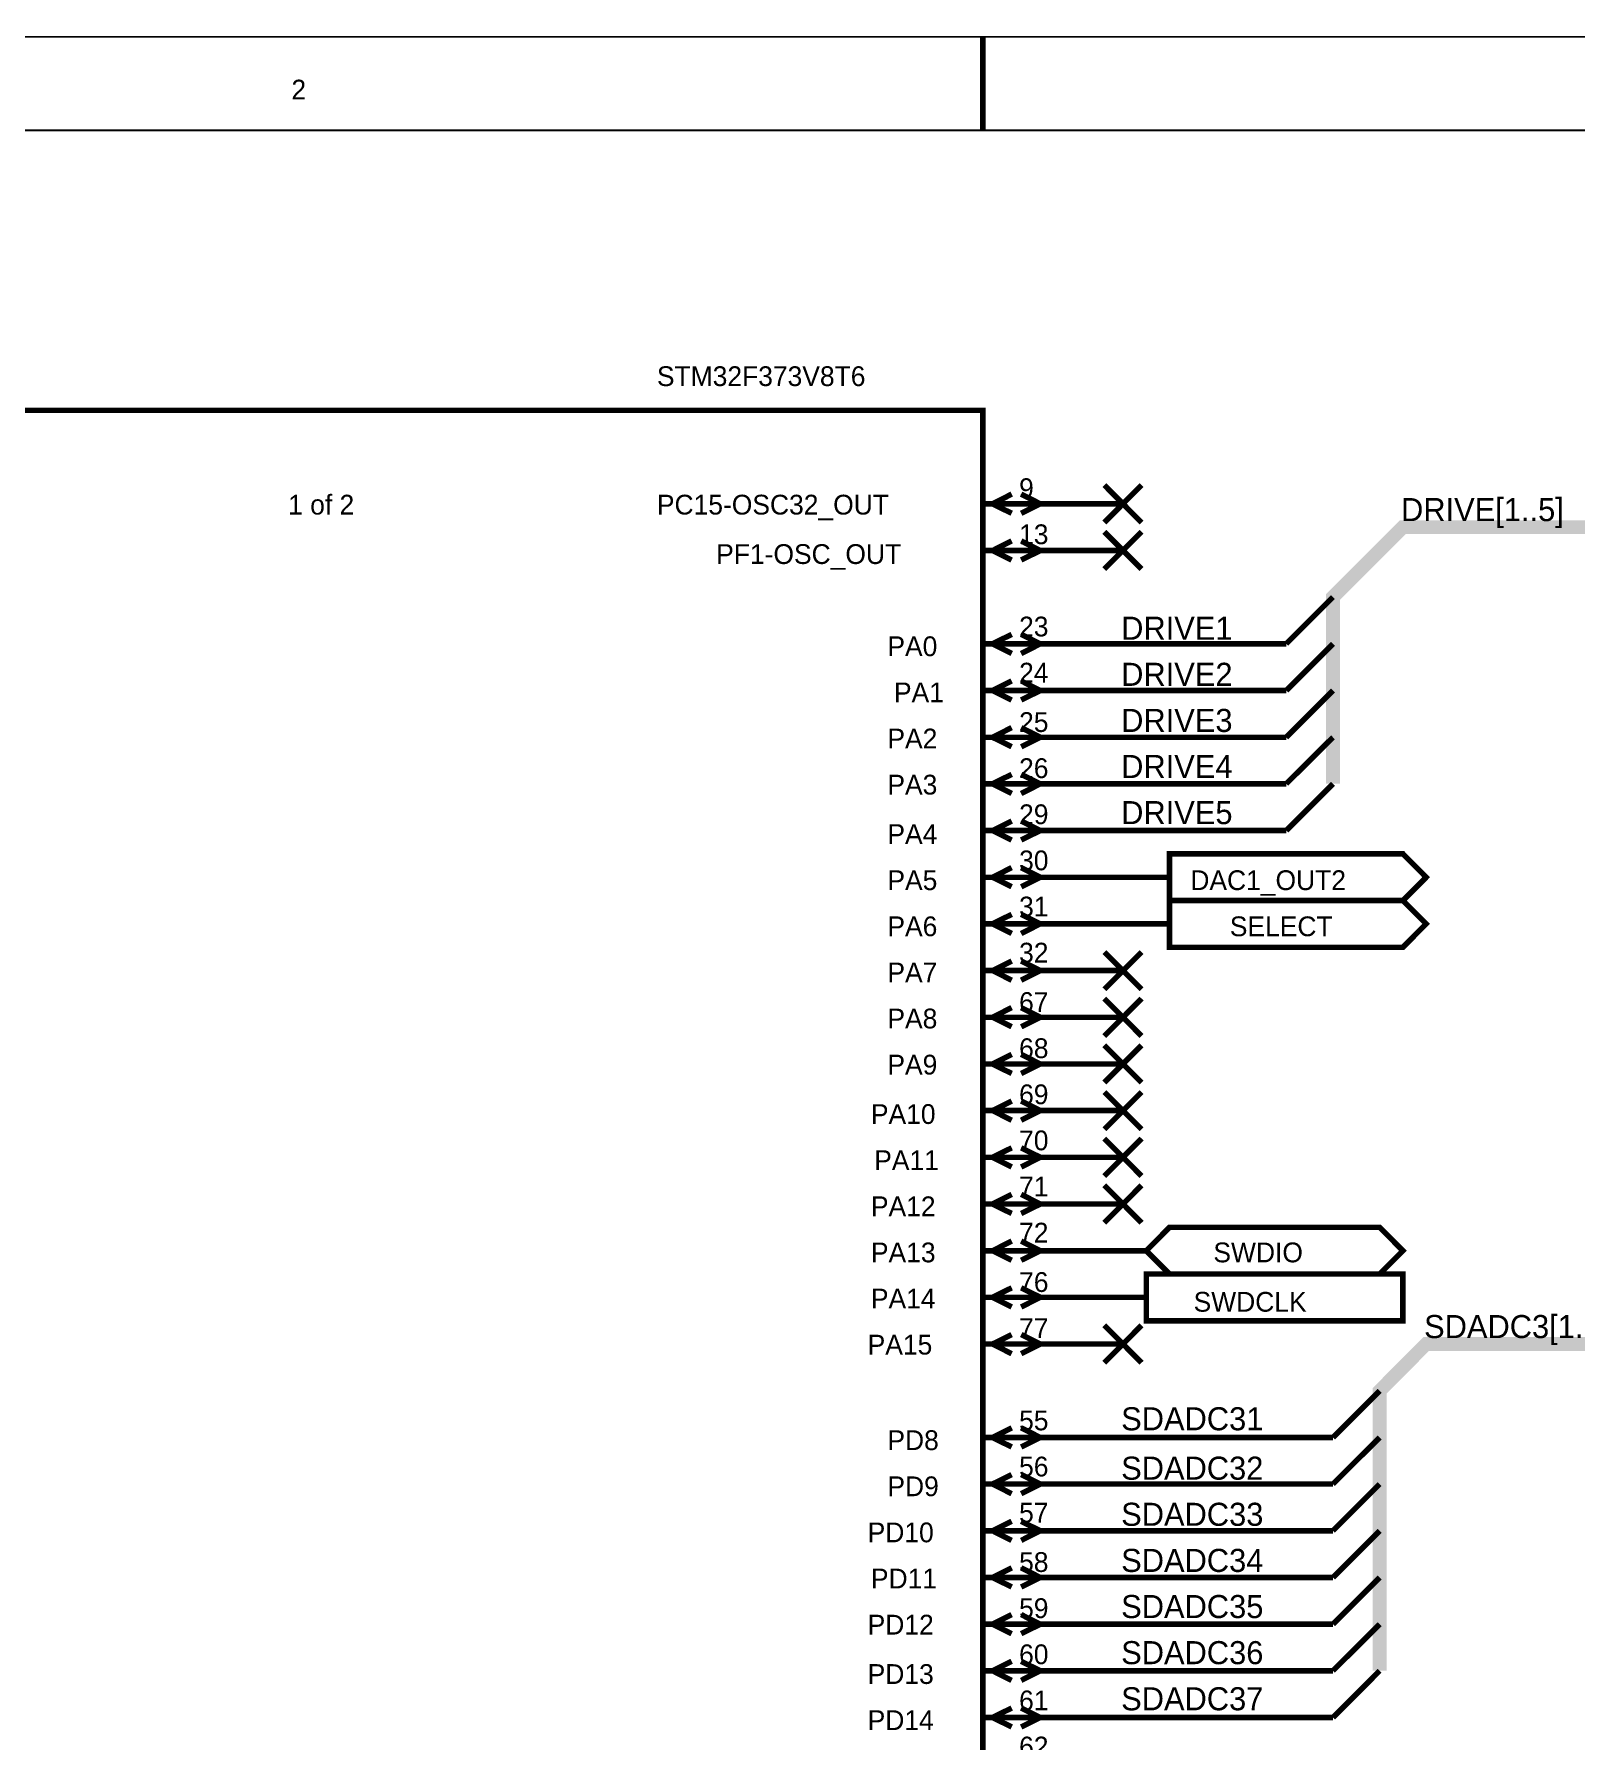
# Model space of a CAD drawing. Header units: inches. Extents: x 0 to 17, y 0 to 11.7.
# Drawn here: x 3.717 to 7.021, y 3.95 to 7.606 of the extents above; entities that cross this region are included whole.
import ezdxf

# ---------------------------------------------------------------- set-up
doc = ezdxf.new("R2010")
doc.units = ezdxf.units.IN
doc.header["$MEASUREMENT"] = 0
doc.layers.add('Sheet', color=255, linetype='Continuous')

msp = doc.modelspace()

# ---------------------------------------------------------------- linework, layer by layer
at = {"layer": 'Sheet'}
for points in [[(5.75, 7.6, 0.0118, 0.0118, 0), (5.75, 7.3998, 0.0118, 0.0118, 0)], [(5.75, 6.8, 0.0118, 0.0118, 0), (3.1506, 6.8, 0.0118, 0.0118, 0)], [(5.75, 1.5, 0.0118, 0.0118, 0), (5.75, 6.8, 0.0118, 0.0118, 0)], [(5.7707, 6.5997, 0.0118, 0.0118, 0), (5.8117, 6.6205, 0.0118, 0.0118, 0)], [(5.832, 6.6205, 0.0118, 0.0118, 0), (5.873, 6.5997, 0.0118, 0.0118, 0)], [(6.0102, 6.5596, 0.0118, 0.0118, 0), (6.09, 6.6399, 0.0118, 0.0118, 0)], [(6.0102, 6.6399, 0.0118, 0.0118, 0), (6.09, 6.5596, 0.0118, 0.0118, 0)], [(5.75, 6.5997, 0.0118, 0.0118, 0), (6.0503, 6.5997, 0.0118, 0.0118, 0)], [(5.7707, 6.5997, 0.0118, 0.0118, 0), (5.8117, 6.5794, 0.0118, 0.0118, 0)], [(5.832, 6.5794, 0.0118, 0.0118, 0), (5.873, 6.5997, 0.0118, 0.0118, 0)], [(6.0102, 6.4599, 0.0118, 0.0118, 0), (6.09, 6.5397, 0.0118, 0.0118, 0)], [(6.0102, 6.5397, 0.0118, 0.0118, 0), (6.09, 6.4599, 0.0118, 0.0118, 0)], [(7.15, 6.5499, 0.0295, 0.0295, 0), (6.65, 6.5499, 0.0295, 0.0295, 0), (6.5001, 6.3999, 0.0295, 0.0295, 0), (6.5001, 5.9999, 0.0295, 0.0295, 0)], [(5.7707, 6.4996, 0.0118, 0.0118, 0), (5.8117, 6.5203, 0.0118, 0.0118, 0)], [(5.832, 6.5203, 0.0118, 0.0118, 0), (5.873, 6.4996, 0.0118, 0.0118, 0)], [(5.75, 6.4996, 0.0118, 0.0118, 0), (6.0503, 6.4996, 0.0118, 0.0118, 0)], [(5.7707, 6.4996, 0.0118, 0.0118, 0), (5.8117, 6.4793, 0.0118, 0.0118, 0)], [(5.832, 6.4793, 0.0118, 0.0118, 0), (5.873, 6.4996, 0.0118, 0.0118, 0)], [(6.5001, 6.3999, 0.0118, 0.0118, 0), (6.4, 6.2998, 0.0118, 0.0118, 0)], [(5.7707, 6.2998, 0.0118, 0.0118, 0), (5.8117, 6.3201, 0.0118, 0.0118, 0)], [(5.832, 6.3201, 0.0118, 0.0118, 0), (5.873, 6.2998, 0.0118, 0.0118, 0)], [(5.75, 6.2998, 0.0118, 0.0118, 0), (6.0503, 6.2998, 0.0118, 0.0118, 0)], [(5.7707, 6.2998, 0.0118, 0.0118, 0), (5.8117, 6.2791, 0.0118, 0.0118, 0)], [(5.832, 6.2791, 0.0118, 0.0118, 0), (5.873, 6.2998, 0.0118, 0.0118, 0)], [(6.0503, 6.2998, 0.0118, 0.0118, 0), (6.4, 6.2998, 0.0118, 0.0118, 0)], [(6.5001, 6.2998, 0.0118, 0.0118, 0), (6.4, 6.1997, 0.0118, 0.0118, 0)], [(5.7707, 6.1997, 0.0118, 0.0118, 0), (5.8117, 6.2204, 0.0118, 0.0118, 0)], [(5.832, 6.2204, 0.0118, 0.0118, 0), (5.873, 6.1997, 0.0118, 0.0118, 0)], [(5.75, 6.1997, 0.0118, 0.0118, 0), (6.0503, 6.1997, 0.0118, 0.0118, 0)], [(5.7707, 6.1997, 0.0118, 0.0118, 0), (5.8117, 6.1794, 0.0118, 0.0118, 0)], [(5.832, 6.1794, 0.0118, 0.0118, 0), (5.873, 6.1997, 0.0118, 0.0118, 0)], [(6.0503, 6.1997, 0.0118, 0.0118, 0), (6.4, 6.1997, 0.0118, 0.0118, 0)], [(6.5001, 6.1997, 0.0118, 0.0118, 0), (6.4, 6.0996, 0.0118, 0.0118, 0)], [(5.7707, 6.0996, 0.0118, 0.0118, 0), (5.8117, 6.1203, 0.0118, 0.0118, 0)], [(5.832, 6.1203, 0.0118, 0.0118, 0), (5.873, 6.0996, 0.0118, 0.0118, 0)], [(5.75, 6.0996, 0.0118, 0.0118, 0), (6.0503, 6.0996, 0.0118, 0.0118, 0)], [(5.7707, 6.0996, 0.0118, 0.0118, 0), (5.8117, 6.0793, 0.0118, 0.0118, 0)], [(5.832, 6.0793, 0.0118, 0.0118, 0), (5.873, 6.0996, 0.0118, 0.0118, 0)], [(6.0503, 6.0996, 0.0118, 0.0118, 0), (6.4, 6.0996, 0.0118, 0.0118, 0)], [(6.5001, 6.0996, 0.0118, 0.0118, 0), (6.4, 5.9999, 0.0118, 0.0118, 0)], [(5.75, 5.9999, 0.0118, 0.0118, 0), (6.0503, 5.9999, 0.0118, 0.0118, 0)], [(5.7707, 5.9999, 0.0118, 0.0118, 0), (5.8117, 6.0202, 0.0118, 0.0118, 0)], [(5.7707, 5.9999, 0.0118, 0.0118, 0), (5.8117, 5.9792, 0.0118, 0.0118, 0)], [(5.832, 6.0202, 0.0118, 0.0118, 0), (5.873, 5.9999, 0.0118, 0.0118, 0)], [(5.832, 5.9792, 0.0118, 0.0118, 0), (5.873, 5.9999, 0.0118, 0.0118, 0)], [(6.0503, 5.9999, 0.0118, 0.0118, 0), (6.4, 5.9999, 0.0118, 0.0118, 0)], [(6.5001, 5.9999, 0.0118, 0.0118, 0), (6.4, 5.8998, 0.0118, 0.0118, 0)], [(5.7707, 5.8998, 0.0118, 0.0118, 0), (5.8117, 5.9201, 0.0118, 0.0118, 0)], [(5.832, 5.9201, 0.0118, 0.0118, 0), (5.873, 5.8998, 0.0118, 0.0118, 0)], [(5.75, 5.8998, 0.0118, 0.0118, 0), (6.0503, 5.8998, 0.0118, 0.0118, 0)], [(5.7707, 5.8998, 0.0118, 0.0118, 0), (5.8117, 5.8795, 0.0118, 0.0118, 0)], [(5.832, 5.8795, 0.0118, 0.0118, 0), (5.873, 5.8998, 0.0118, 0.0118, 0)], [(6.0503, 5.8998, 0.0118, 0.0118, 0), (6.4, 5.8998, 0.0118, 0.0118, 0)], [(5.7707, 5.7997, 0.0118, 0.0118, 0), (5.8117, 5.8204, 0.0118, 0.0118, 0)], [(5.832, 5.8204, 0.0118, 0.0118, 0), (5.873, 5.7997, 0.0118, 0.0118, 0)], [(5.75, 5.7997, 0.0118, 0.0118, 0), (6.0503, 5.7997, 0.0118, 0.0118, 0)], [(5.7707, 5.7997, 0.0118, 0.0118, 0), (5.8117, 5.7794, 0.0118, 0.0118, 0)], [(5.832, 5.7794, 0.0118, 0.0118, 0), (5.873, 5.7997, 0.0118, 0.0118, 0)], [(6.1499, 5.7997, 0.0118, 0.0118, 0), (6.0503, 5.7997, 0.0118, 0.0118, 0)], [(5.75, 5.7, 0.0118, 0.0118, 0), (6.0503, 5.7, 0.0118, 0.0118, 0)], [(5.7707, 5.7, 0.0118, 0.0118, 0), (5.8117, 5.7203, 0.0118, 0.0118, 0)], [(5.7707, 5.7, 0.0118, 0.0118, 0), (5.8117, 5.6793, 0.0118, 0.0118, 0)], [(5.832, 5.7203, 0.0118, 0.0118, 0), (5.873, 5.7, 0.0118, 0.0118, 0)], [(5.832, 5.6793, 0.0118, 0.0118, 0), (5.873, 5.7, 0.0118, 0.0118, 0)], [(6.1499, 5.7, 0.0118, 0.0118, 0), (6.0503, 5.7, 0.0118, 0.0118, 0)], [(6.0102, 5.5597, 0.0118, 0.0118, 0), (6.09, 5.6396, 0.0118, 0.0118, 0)], [(6.0102, 5.6396, 0.0118, 0.0118, 0), (6.09, 5.5597, 0.0118, 0.0118, 0)], [(5.75, 5.5999, 0.0118, 0.0118, 0), (6.0503, 5.5999, 0.0118, 0.0118, 0)], [(5.7707, 5.5999, 0.0118, 0.0118, 0), (5.8117, 5.6202, 0.0118, 0.0118, 0)], [(5.7707, 5.5999, 0.0118, 0.0118, 0), (5.8117, 5.5792, 0.0118, 0.0118, 0)], [(5.832, 5.6202, 0.0118, 0.0118, 0), (5.873, 5.5999, 0.0118, 0.0118, 0)], [(5.832, 5.5792, 0.0118, 0.0118, 0), (5.873, 5.5999, 0.0118, 0.0118, 0)], [(5.7707, 5.4998, 0.0118, 0.0118, 0), (5.8117, 5.5205, 0.0118, 0.0118, 0)], [(5.832, 5.5205, 0.0118, 0.0118, 0), (5.873, 5.4998, 0.0118, 0.0118, 0)], [(6.0102, 5.4596, 0.0118, 0.0118, 0), (6.09, 5.5399, 0.0118, 0.0118, 0)], [(6.0102, 5.5399, 0.0118, 0.0118, 0), (6.09, 5.4596, 0.0118, 0.0118, 0)], [(5.75, 5.4998, 0.0118, 0.0118, 0), (6.0503, 5.4998, 0.0118, 0.0118, 0)], [(5.7707, 5.4998, 0.0118, 0.0118, 0), (5.8117, 5.4795, 0.0118, 0.0118, 0)], [(5.832, 5.4795, 0.0118, 0.0118, 0), (5.873, 5.4998, 0.0118, 0.0118, 0)], [(5.7707, 5.3997, 0.0118, 0.0118, 0), (5.8117, 5.4204, 0.0118, 0.0118, 0)], [(5.832, 5.4204, 0.0118, 0.0118, 0), (5.873, 5.3997, 0.0118, 0.0118, 0)], [(6.0102, 5.36, 0.0118, 0.0118, 0), (6.09, 5.4398, 0.0118, 0.0118, 0)], [(6.0102, 5.4398, 0.0118, 0.0118, 0), (6.09, 5.36, 0.0118, 0.0118, 0)], [(5.75, 5.3997, 0.0118, 0.0118, 0), (6.0503, 5.3997, 0.0118, 0.0118, 0)], [(5.7707, 5.3997, 0.0118, 0.0118, 0), (5.8117, 5.3794, 0.0118, 0.0118, 0)], [(5.832, 5.3794, 0.0118, 0.0118, 0), (5.873, 5.3997, 0.0118, 0.0118, 0)], [(6.0102, 5.2598, 0.0118, 0.0118, 0), (6.09, 5.3397, 0.0118, 0.0118, 0)], [(6.0102, 5.3397, 0.0118, 0.0118, 0), (6.09, 5.2598, 0.0118, 0.0118, 0)], [(5.75, 5.3, 0.0118, 0.0118, 0), (6.0503, 5.3, 0.0118, 0.0118, 0)], [(5.7707, 5.3, 0.0118, 0.0118, 0), (5.8117, 5.3203, 0.0118, 0.0118, 0)], [(5.7707, 5.3, 0.0118, 0.0118, 0), (5.8117, 5.2792, 0.0118, 0.0118, 0)], [(5.832, 5.3203, 0.0118, 0.0118, 0), (5.873, 5.3, 0.0118, 0.0118, 0)], [(5.832, 5.2792, 0.0118, 0.0118, 0), (5.873, 5.3, 0.0118, 0.0118, 0)], [(6.0102, 5.1597, 0.0118, 0.0118, 0), (6.09, 5.24, 0.0118, 0.0118, 0)], [(6.0102, 5.24, 0.0118, 0.0118, 0), (6.09, 5.1597, 0.0118, 0.0118, 0)], [(5.75, 5.1999, 0.0118, 0.0118, 0), (6.0503, 5.1999, 0.0118, 0.0118, 0)], [(5.7707, 5.1999, 0.0118, 0.0118, 0), (5.8117, 5.2201, 0.0118, 0.0118, 0)], [(5.7707, 5.1999, 0.0118, 0.0118, 0), (5.8117, 5.1791, 0.0118, 0.0118, 0)], [(5.832, 5.2201, 0.0118, 0.0118, 0), (5.873, 5.1999, 0.0118, 0.0118, 0)], [(5.832, 5.1791, 0.0118, 0.0118, 0), (5.873, 5.1999, 0.0118, 0.0118, 0)], [(5.7707, 5.0997, 0.0118, 0.0118, 0), (5.8117, 5.1205, 0.0118, 0.0118, 0)], [(5.832, 5.1205, 0.0118, 0.0118, 0), (5.873, 5.0997, 0.0118, 0.0118, 0)], [(6.0102, 5.0596, 0.0118, 0.0118, 0), (6.09, 5.1399, 0.0118, 0.0118, 0)], [(6.0102, 5.1399, 0.0118, 0.0118, 0), (6.09, 5.0596, 0.0118, 0.0118, 0)], [(5.75, 5.0997, 0.0118, 0.0118, 0), (6.0503, 5.0997, 0.0118, 0.0118, 0)], [(5.7707, 5.0997, 0.0118, 0.0118, 0), (5.8117, 5.0795, 0.0118, 0.0118, 0)], [(5.832, 5.0795, 0.0118, 0.0118, 0), (5.873, 5.0997, 0.0118, 0.0118, 0)], [(5.7707, 4.9996, 0.0118, 0.0118, 0), (5.8117, 5.0204, 0.0118, 0.0118, 0)], [(5.832, 5.0204, 0.0118, 0.0118, 0), (5.873, 4.9996, 0.0118, 0.0118, 0)], [(5.75, 4.9996, 0.0118, 0.0118, 0), (6.0503, 4.9996, 0.0118, 0.0118, 0)], [(5.7707, 4.9996, 0.0118, 0.0118, 0), (5.8117, 4.9793, 0.0118, 0.0118, 0)], [(5.832, 4.9793, 0.0118, 0.0118, 0), (5.873, 4.9996, 0.0118, 0.0118, 0)], [(6.1001, 4.9996, 0.0118, 0.0118, 0), (6.0503, 4.9996, 0.0118, 0.0118, 0)], [(5.75, 4.9, 0.0118, 0.0118, 0), (6.0503, 4.9, 0.0118, 0.0118, 0)], [(5.7707, 4.9, 0.0118, 0.0118, 0), (5.8117, 4.9202, 0.0118, 0.0118, 0)], [(5.7707, 4.9, 0.0118, 0.0118, 0), (5.8117, 4.8792, 0.0118, 0.0118, 0)], [(5.832, 4.9202, 0.0118, 0.0118, 0), (5.873, 4.9, 0.0118, 0.0118, 0)], [(5.832, 4.8792, 0.0118, 0.0118, 0), (5.873, 4.9, 0.0118, 0.0118, 0)], [(6.1001, 4.9, 0.0118, 0.0118, 0), (6.0503, 4.9, 0.0118, 0.0118, 0)], [(6.0102, 4.7597, 0.0118, 0.0118, 0), (6.09, 4.84, 0.0118, 0.0118, 0)], [(6.0102, 4.84, 0.0118, 0.0118, 0), (6.09, 4.7597, 0.0118, 0.0118, 0)], [(5.75, 4.7998, 0.0118, 0.0118, 0), (6.0503, 4.7998, 0.0118, 0.0118, 0)], [(5.7707, 4.7998, 0.0118, 0.0118, 0), (5.8117, 4.8201, 0.0118, 0.0118, 0)], [(5.7707, 4.7998, 0.0118, 0.0118, 0), (5.8117, 4.7791, 0.0118, 0.0118, 0)], [(5.832, 4.8201, 0.0118, 0.0118, 0), (5.873, 4.7998, 0.0118, 0.0118, 0)], [(5.832, 4.7791, 0.0118, 0.0118, 0), (5.873, 4.7998, 0.0118, 0.0118, 0)], [(7.2501, 4.7998, 0.0295, 0.0295, 0), (6.6998, 4.7998, 0.0295, 0.0295, 0), (6.6002, 4.6997, 0.0295, 0.0295, 0), (6.6002, 4.0999, 0.0295, 0.0295, 0)], [(6.6002, 4.6997, 0.0118, 0.0118, 0), (6.5001, 4.5996, 0.0118, 0.0118, 0)], [(5.7707, 4.5996, 0.0118, 0.0118, 0), (5.8117, 4.6203, 0.0118, 0.0118, 0)], [(5.832, 4.6203, 0.0118, 0.0118, 0), (5.873, 4.5996, 0.0118, 0.0118, 0)], [(5.75, 4.5996, 0.0118, 0.0118, 0), (6.0503, 4.5996, 0.0118, 0.0118, 0)], [(5.7707, 4.5996, 0.0118, 0.0118, 0), (5.8117, 4.5793, 0.0118, 0.0118, 0)], [(5.832, 4.5793, 0.0118, 0.0118, 0), (5.873, 4.5996, 0.0118, 0.0118, 0)], [(6.0503, 4.5996, 0.0118, 0.0118, 0), (6.5001, 4.5996, 0.0118, 0.0118, 0)], [(6.6002, 4.5996, 0.0118, 0.0118, 0), (6.5001, 4.4999, 0.0118, 0.0118, 0)], [(5.75, 4.4999, 0.0118, 0.0118, 0), (6.0503, 4.4999, 0.0118, 0.0118, 0)], [(5.7707, 4.4999, 0.0118, 0.0118, 0), (5.8117, 4.5202, 0.0118, 0.0118, 0)], [(5.7707, 4.4999, 0.0118, 0.0118, 0), (5.8117, 4.4792, 0.0118, 0.0118, 0)], [(5.832, 4.5202, 0.0118, 0.0118, 0), (5.873, 4.4999, 0.0118, 0.0118, 0)], [(5.832, 4.4792, 0.0118, 0.0118, 0), (5.873, 4.4999, 0.0118, 0.0118, 0)], [(6.0503, 4.4999, 0.0118, 0.0118, 0), (6.5001, 4.4999, 0.0118, 0.0118, 0)], [(6.6002, 4.4999, 0.0118, 0.0118, 0), (6.5001, 4.3998, 0.0118, 0.0118, 0)], [(5.7707, 4.3998, 0.0118, 0.0118, 0), (5.8117, 4.4201, 0.0118, 0.0118, 0)], [(5.832, 4.4201, 0.0118, 0.0118, 0), (5.873, 4.3998, 0.0118, 0.0118, 0)], [(5.75, 4.3998, 0.0118, 0.0118, 0), (6.0503, 4.3998, 0.0118, 0.0118, 0)], [(5.7707, 4.3998, 0.0118, 0.0118, 0), (5.8117, 4.3791, 0.0118, 0.0118, 0)], [(5.832, 4.3791, 0.0118, 0.0118, 0), (5.873, 4.3998, 0.0118, 0.0118, 0)], [(6.0503, 4.3998, 0.0118, 0.0118, 0), (6.5001, 4.3998, 0.0118, 0.0118, 0)], [(6.6002, 4.3998, 0.0118, 0.0118, 0), (6.5001, 4.2997, 0.0118, 0.0118, 0)], [(5.7707, 4.2997, 0.0118, 0.0118, 0), (5.8117, 4.3204, 0.0118, 0.0118, 0)], [(5.832, 4.3204, 0.0118, 0.0118, 0), (5.873, 4.2997, 0.0118, 0.0118, 0)], [(5.75, 4.2997, 0.0118, 0.0118, 0), (6.0503, 4.2997, 0.0118, 0.0118, 0)], [(5.7707, 4.2997, 0.0118, 0.0118, 0), (5.8117, 4.2794, 0.0118, 0.0118, 0)], [(5.832, 4.2794, 0.0118, 0.0118, 0), (5.873, 4.2997, 0.0118, 0.0118, 0)], [(6.0503, 4.2997, 0.0118, 0.0118, 0), (6.5001, 4.2997, 0.0118, 0.0118, 0)], [(6.6002, 4.2997, 0.0118, 0.0118, 0), (6.5001, 4.1996, 0.0118, 0.0118, 0)], [(5.75, 4.1996, 0.0118, 0.0118, 0), (6.0503, 4.1996, 0.0118, 0.0118, 0)], [(5.7707, 4.1996, 0.0118, 0.0118, 0), (5.8117, 4.2203, 0.0118, 0.0118, 0)], [(5.7707, 4.1996, 0.0118, 0.0118, 0), (5.8117, 4.1793, 0.0118, 0.0118, 0)], [(5.832, 4.2203, 0.0118, 0.0118, 0), (5.873, 4.1996, 0.0118, 0.0118, 0)], [(5.832, 4.1793, 0.0118, 0.0118, 0), (5.873, 4.1996, 0.0118, 0.0118, 0)], [(6.0503, 4.1996, 0.0118, 0.0118, 0), (6.5001, 4.1996, 0.0118, 0.0118, 0)], [(6.6002, 4.1996, 0.0118, 0.0118, 0), (6.5001, 4.0999, 0.0118, 0.0118, 0)], [(5.75, 4.0999, 0.0118, 0.0118, 0), (6.0503, 4.0999, 0.0118, 0.0118, 0)], [(5.7707, 4.0999, 0.0118, 0.0118, 0), (5.8117, 4.1202, 0.0118, 0.0118, 0)], [(5.7707, 4.0999, 0.0118, 0.0118, 0), (5.8117, 4.0792, 0.0118, 0.0118, 0)], [(5.832, 4.1202, 0.0118, 0.0118, 0), (5.873, 4.0999, 0.0118, 0.0118, 0)], [(5.832, 4.0792, 0.0118, 0.0118, 0), (5.873, 4.0999, 0.0118, 0.0118, 0)], [(6.0503, 4.0999, 0.0118, 0.0118, 0), (6.5001, 4.0999, 0.0118, 0.0118, 0)], [(6.6002, 4.0999, 0.0118, 0.0118, 0), (6.5001, 3.9998, 0.0118, 0.0118, 0)], [(5.7707, 3.9998, 0.0118, 0.0118, 0), (5.8117, 4.0201, 0.0118, 0.0118, 0)], [(5.832, 4.0201, 0.0118, 0.0118, 0), (5.873, 3.9998, 0.0118, 0.0118, 0)], [(5.75, 3.9998, 0.0118, 0.0118, 0), (6.0503, 3.9998, 0.0118, 0.0118, 0)], [(5.7707, 3.9998, 0.0118, 0.0118, 0), (5.8117, 3.9795, 0.0118, 0.0118, 0)], [(5.832, 3.9795, 0.0118, 0.0118, 0), (5.873, 3.9998, 0.0118, 0.0118, 0)], [(6.0503, 3.9998, 0.0118, 0.0118, 0), (6.5001, 3.9998, 0.0118, 0.0118, 0)]]:
    msp.add_lwpolyline(points, format="xyseb", dxfattribs=at)
for points in [[(0.0013, 7.6, 0.0039, 0.0039, 0), (0.0013, 0, 0.0039, 0.0039, 0), (11.4991, 0, 0.0039, 0.0039, 0), (11.4991, 7.6, 0.0039, 0.0039, 0), (0.0013, 7.6, 0.0039, 0.0039, 0), (0.0013, 7.6, 0.0039, 0.0039, 0)], [(0.2015, 7.3998, 0.0039, 0.0039, 0), (0.2015, 0.1998, 0.0039, 0.0039, 0), (11.2989, 0.1998, 0.0039, 0.0039, 0), (11.2989, 7.3998, 0.0039, 0.0039, 0), (0.2015, 7.3998, 0.0039, 0.0039, 0), (0.2015, 7.3998, 0.0039, 0.0039, 0)], [(3.1506, 6.8, 0.0118, 0.0118, 0), (5.75, 6.8, 0.0118, 0.0118, 0), (5.75, 1.5, 0.0118, 0.0118, 0), (3.1506, 1.5, 0.0118, 0.0118, 0), (3.1506, 6.8, 0.0118, 0.0118, 0)], [(3.1506, 6.8, 0.0039, 0.0039, 0), (3.1506, 1.5, 0.0039, 0.0039, 0), (5.75, 1.5, 0.0039, 0.0039, 0), (5.75, 6.8, 0.0039, 0.0039, 0), (3.1506, 6.8, 0.0039, 0.0039, 0), (3.1506, 6.8, 0.0039, 0.0039, 0)], [(6.1499, 5.7498, 0.0118, 0.0118, 0), (6.1499, 5.85, 0.0118, 0.0118, 0), (6.65, 5.85, 0.0118, 0.0118, 0), (6.6998, 5.7997, 0.0118, 0.0118, 0), (6.65, 5.7498, 0.0118, 0.0118, 0), (6.1499, 5.7498, 0.0118, 0.0118, 0)], [(6.1499, 5.7498, 0.0039, 0.0039, 0), (6.1499, 5.85, 0.0039, 0.0039, 0), (6.65, 5.85, 0.0039, 0.0039, 0), (6.6998, 5.7997, 0.0039, 0.0039, 0), (6.65, 5.7498, 0.0039, 0.0039, 0), (6.1499, 5.7498, 0.0039, 0.0039, 0)], [(6.1499, 5.6497, 0.0118, 0.0118, 0), (6.1499, 5.7498, 0.0118, 0.0118, 0), (6.65, 5.7498, 0.0118, 0.0118, 0), (6.6998, 5.7, 0.0118, 0.0118, 0), (6.65, 5.6497, 0.0118, 0.0118, 0), (6.1499, 5.6497, 0.0118, 0.0118, 0)], [(6.1499, 5.6497, 0.0039, 0.0039, 0), (6.1499, 5.7498, 0.0039, 0.0039, 0), (6.65, 5.7498, 0.0039, 0.0039, 0), (6.6998, 5.7, 0.0039, 0.0039, 0), (6.65, 5.6497, 0.0039, 0.0039, 0), (6.1499, 5.6497, 0.0039, 0.0039, 0)], [(6.1499, 4.9498, 0.0118, 0.0118, 0), (6.1001, 4.9996, 0.0118, 0.0118, 0), (6.1499, 5.0499, 0.0118, 0.0118, 0), (6.6002, 5.0499, 0.0118, 0.0118, 0), (6.65, 4.9996, 0.0118, 0.0118, 0), (6.6002, 4.9498, 0.0118, 0.0118, 0), (6.1499, 4.9498, 0.0118, 0.0118, 0)], [(6.1499, 4.9498, 0.0039, 0.0039, 0), (6.1001, 4.9996, 0.0039, 0.0039, 0), (6.1499, 5.0499, 0.0039, 0.0039, 0), (6.6002, 5.0499, 0.0039, 0.0039, 0), (6.65, 4.9996, 0.0039, 0.0039, 0), (6.6002, 4.9498, 0.0039, 0.0039, 0), (6.1499, 4.9498, 0.0039, 0.0039, 0)], [(6.1001, 4.8497, 0.0118, 0.0118, 0), (6.1001, 4.9498, 0.0118, 0.0118, 0), (6.65, 4.9498, 0.0118, 0.0118, 0), (6.65, 4.8497, 0.0118, 0.0118, 0), (6.1001, 4.8497, 0.0118, 0.0118, 0)], [(6.1001, 4.9498, 0.0039, 0.0039, 0), (6.1001, 4.8497, 0.0039, 0.0039, 0), (6.65, 4.8497, 0.0039, 0.0039, 0), (6.65, 4.9498, 0.0039, 0.0039, 0), (6.1001, 4.9498, 0.0039, 0.0039, 0), (6.1001, 4.9498, 0.0039, 0.0039, 0)]]:
    msp.add_lwpolyline(points, format="xyseb", close=True, dxfattribs=at)

# ---------------------------------------------------------------- texts
for s, height, p in [('2', 0.0423, (4.2684, 7.4659)), ('STM32F373V8T6', 0.04234, (5.0515, 6.852)), ('9', 0.0423, (5.8276, 6.6121)), ('1 of 2', 0.04234, (4.2613, 6.5768)), ('PC15-OSC32_OUT', 0.04234, (5.0515, 6.5768)), ('DRIVE[1..5]', 0.049396, (6.646, 6.5627)), ('13', 0.04234, (5.8276, 6.5133)), ('PF1-OSC_OUT', 0.04234, (5.1785, 6.4709)), ('23', 0.04234, (5.8276, 6.3157)), ('DRIVE1', 0.0494, (6.0463, 6.3086)), ('PA0', 0.04234, (5.5454, 6.2734)), ('24', 0.04234, (5.8276, 6.2169)), ('DRIVE2', 0.0494, (6.0463, 6.2098)), ('PA1', 0.04234, (5.5595, 6.1746)), ('25', 0.04234, (5.8276, 6.111)), ('DRIVE3', 0.0494, (6.0463, 6.111)), ('PA2', 0.04234, (5.5454, 6.0758)), ('26', 0.04234, (5.8276, 6.0123)), ('DRIVE4', 0.0494, (6.0463, 6.0123)), ('PA3', 0.04234, (5.5454, 5.977)), ('DRIVE5', 0.0494, (6.0463, 5.9135)), ('29', 0.04234, (5.8276, 5.9135)), ('PA4', 0.04234, (5.5454, 5.8711)), ('30', 0.04234, (5.8276, 5.8147)), ('PA5', 0.04234, (5.5454, 5.7723)), ('DAC1_OUT2', 0.04234, (6.1945, 5.7723)), ('31', 0.04234, (5.8276, 5.7159)), ('PA6', 0.04234, (5.5454, 5.6735)), ('SELECT', 0.04234, (6.2791, 5.6735)), ('32', 0.04234, (5.8276, 5.6171)), ('PA7', 0.04234, (5.5454, 5.5747)), ('67', 0.04234, (5.8276, 5.5112)), ('PA8', 0.04234, (5.5454, 5.476)), ('68', 0.04234, (5.8276, 5.4124)), ('PA9', 0.04234, (5.5454, 5.3772)), ('69', 0.04234, (5.8276, 5.3136)), ('PA10', 0.04234, (5.5101, 5.2713)), ('70', 0.04234, (5.8276, 5.2149)), ('PA11', 0.04234, (5.5172, 5.1725)), ('71', 0.04234, (5.8276, 5.1161)), ('PA12', 0.04234, (5.5101, 5.0737)), ('72', 0.04234, (5.8276, 5.0173)), ('PA13', 0.04234, (5.5101, 4.9749)), ('SWDIO', 0.04234, (6.2439, 4.9749)), ('76', 0.04234, (5.8276, 4.9114)), ('PA14', 0.04234, (5.5101, 4.8761)), ('SWDCLK', 0.04234, (6.2015, 4.8691)), ('SDADC3[1..7]', 0.049396, (6.6954, 4.8126)), ('77', 0.04234, (5.8276, 4.8126)), ('PA15', 0.04234, (5.5031, 4.7773)), ('55', 0.04234, (5.8276, 4.615)), ('SDADC31', 0.0494, (6.0463, 4.615)), ('PD8', 0.04234, (5.5454, 4.5727)), ('56', 0.04234, (5.8276, 4.5162)), ('SDADC32', 0.0494, (6.0463, 4.5092)), ('PD9', 0.04234, (5.5454, 4.4739)), ('SDADC33', 0.0494, (6.0463, 4.4104)), ('57', 0.04234, (5.8276, 4.4175)), ('PD10', 0.04234, (5.5031, 4.3751)), ('58', 0.04234, (5.8276, 4.3116)), ('SDADC34', 0.0494, (6.0463, 4.3116)), ('PD11', 0.04234, (5.5101, 4.2763)), ('59', 0.04234, (5.8276, 4.2128)), ('SDADC35', 0.0494, (6.0463, 4.2128)), ('PD12', 0.04234, (5.5031, 4.1775)), ('60', 0.04234, (5.8276, 4.114)), ('SDADC36', 0.0494, (6.0463, 4.114)), ('PD13', 0.04234, (5.5031, 4.0717)), ('SDADC37', 0.0494, (6.0463, 4.0152)), ('61', 0.04234, (5.8276, 4.0152)), ('PD14', 0.04234, (5.5031, 3.9729)), ('62', 0.04234, (5.8276, 3.9164))]:
    msp.add_text(s, height=height, dxfattribs=at).set_placement(p)

doc.saveas('drawing.dxf')
